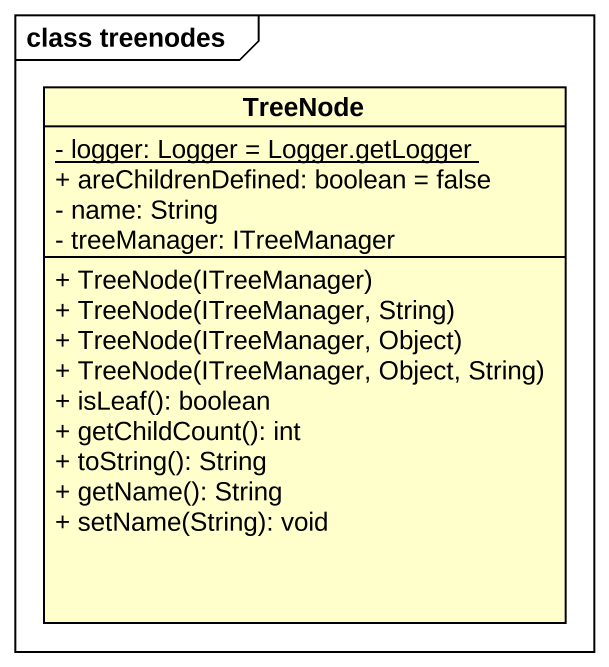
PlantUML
@startuml
mainframe class treenodes
hide circle
hide empty members
skinparam classAttributeIconSize 0
class TreeNode {
  {static} - logger: Logger = Logger.getLogger
  + areChildrenDefined: boolean = false
  - name: String
  - treeManager: ITreeManager
  + TreeNode(ITreeManager)
  + TreeNode(ITreeManager, String)
  + TreeNode(ITreeManager, Object)
  + TreeNode(ITreeManager, Object, String)
  + isLeaf(): boolean
  + getChildCount(): int
  + toString(): String
  + getName(): String
  + setName(String): void
}
@enduml
